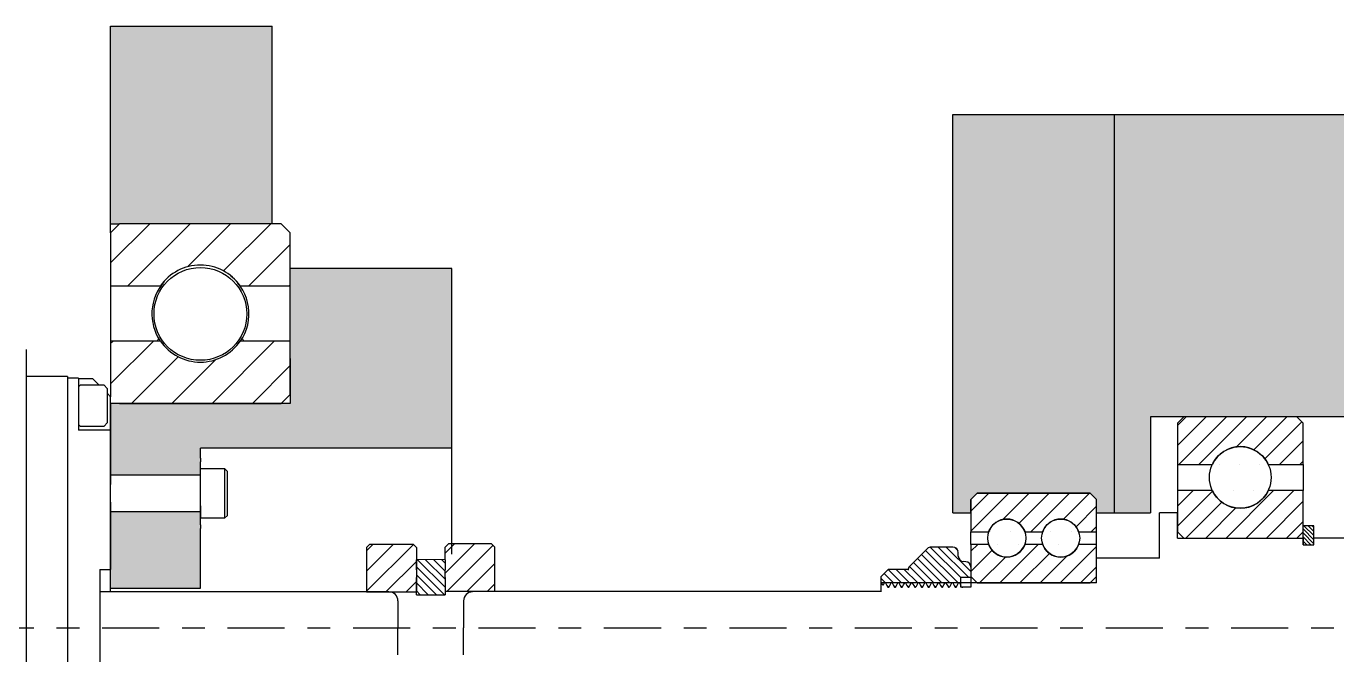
# Model space of a CAD drawing. Header units: inches. Extents: x 1.4 to 18.4, y 5.3 to 36.7.
# Drawn here: x 7.11 to 12.86, y 18.04 to 20.8 of the extents above; entities that cross this region are included whole.
import ezdxf

# ---------------------------------------------------------------- set-up
doc = ezdxf.new("R2010")
doc.units = ezdxf.units.IN
doc.header["$MEASUREMENT"] = 0
doc.linetypes.add('CENTER', pattern=[0.4, 0.25, -0.05, 0.05, -0.05])
pattern_1 = [(45, (0, 12.63208), (-0.0883883, 0.0883883), [])]
pattern_2 = [(45, (-2e-15, -6.19245), (-0.04419417, 0.04419417), [])]

msp = doc.modelspace()

# ---------------------------------------------------------------- hatches: boundary and pattern name
at = {"true_color": 0x2776bb}
h = msp.add_hatch(color=152, dxfattribs=at)
h.dxf.hatch_style = 1
h.paths.add_polyline_path([(8.1918, 20.7997), (7.4831, 20.7997), (7.4831, 19.9331), (7.5221, 19.9331), (8.1918, 19.9335)])
h.paths.add_polyline_path([(8.9792, 19.343), (8.9792, 19.7367), (8.2705, 19.7367), (8.2705, 19.661), (8.2705, 19.343), (8.2705, 19.1855), (8.2705, 19.1461), (7.4831, 19.1461), (7.4831, 18.8308), (7.8768, 18.8308), (7.8768, 18.8862), (7.8768, 18.9063), (7.8768, 18.9493), (8.9792, 18.9493)])
h.paths.add_polyline_path([(7.8768, 18.5556), (7.8768, 18.5971), (7.8768, 18.6139), (7.8768, 18.6725), (7.4831, 18.6725), (7.4831, 18.5556), (7.4831, 18.4178), (7.4831, 18.3357), (7.8768, 18.3357)])
h.paths.add_polyline_path([(7.8768, 17.9881), (7.4831, 17.9881), (7.4831, 17.6513), (7.8768, 17.6513), (7.8768, 17.7066), (7.8768, 17.7099), (7.8768, 17.7267), (7.8768, 17.7682)])
h.paths.add_polyline_path([(11.8847, 17.658), (11.806, 17.658), (11.806, 17.5989), (11.806, 17.5713), (11.2548, 17.5713), (11.2548, 17.658), (11.176, 17.658), (11.176, 15.6619), (11.8847, 15.6619)])
h.paths.add_polyline_path([(13.1564, 17.2367), (12.0422, 17.2367), (12.0422, 17.658), (11.8847, 17.658), (11.8847, 15.9119), (13.1564, 15.9119)])
h.paths.add_polyline_path([(14.0781, 17.8025), (14.0781, 17.935), (13.9994, 17.935), (13.9994, 17.7743), (13.9994, 17.7244), (13.7814, 17.7244), (13.7814, 17.7034), (13.7814, 17.6619), (13.1564, 17.6619), (13.1564, 15.9119), (14.0781, 15.9119)])
h.paths.add_polyline_path([(14.9625, 17.6931), (14.9625, 17.8282), (14.0781, 17.8282), (14.0781, 16.5772), (14.0781, 15.9119), (14.7031, 15.9119), (14.7031, 16.9544), (14.9625, 16.9544)])
h.paths.add_polyline_path([(15.6124, 17.6057), (16.4487, 17.6057), (16.4487, 17.8025), (16.4487, 17.9469), (15.4587, 17.9469), (15.2478, 16.9544), (15.1578, 16.9544), (14.7031, 16.9544), (14.7031, 15.9119), (14.7031, 15.6619), (15.6124, 15.6619)])
h.paths.add_polyline_path([(15.6124, 20.4119), (14.7031, 20.4119), (14.7031, 19.3694), (15.1578, 19.3694), (15.2478, 19.3694), (15.4587, 18.3769), (16.4487, 18.3769), (16.4487, 18.5213), (16.4487, 18.7181), (15.6124, 18.7181)])
h.paths.add_polyline_path([(14.7031, 20.4119), (14.0781, 20.4119), (14.0781, 18.5213), (14.0781, 18.4956), (14.9625, 18.4956), (14.9625, 18.6306), (14.9625, 19.3694), (14.7031, 19.3694)])
h.paths.add_polyline_path([(14.0781, 20.4119), (13.1564, 20.4119), (13.1564, 18.6619), (13.7814, 18.6619), (13.7814, 18.5994), (13.9994, 18.5994), (13.9994, 18.3888), (14.0781, 18.3888)])
h.paths.add_polyline_path([(13.1564, 20.4119), (11.8847, 20.4119), (11.8847, 18.6658), (12.0422, 18.6658), (12.0422, 19.0871), (13.1564, 19.0871)])
h.paths.add_polyline_path([(11.8847, 20.4119), (11.176, 20.4119), (11.176, 18.6658), (11.2548, 18.6658), (11.2548, 18.7249), (11.2823, 18.7524), (11.2823, 18.7524), (11.2823, 18.7524), (11.7784, 18.7524), (11.806, 18.7249), (11.806, 18.6658), (11.8847, 18.6658)])
h.paths.add_polyline_path([(8.9792, 17.3745), (7.8768, 17.3745), (7.8768, 17.4175), (7.8768, 17.4343), (7.8768, 17.4376), (7.8768, 17.4929), (7.4831, 17.4929), (7.4831, 17.1776), (8.2705, 17.1776), (8.2705, 16.9808), (8.2705, 16.9051), (8.2705, 16.5871), (8.9792, 16.5871), (8.9792, 16.9808)])
h.paths.add_polyline_path([(8.1918, 16.3902), (7.5225, 16.3902), (7.4831, 16.3902), (7.4831, 15.6619), (8.1918, 15.6619)])
h.paths.add_polyline_path([(16.1124, 15.6619), (15.6124, 15.6619), (15.6124, 15.6619), (14.7031, 15.6619), (3.1124, 15.6619), (3.1124, 15.4119), (16.1124, 15.4119)])
h.paths.add_polyline_path([(4.5524, 16.0619), (3.8524, 16.0619), (3.8524, 16.8377), (3.8524, 17.239), (3.6024, 17.239), (3.6024, 17.0595), (3.6024, 15.6619), (4.5524, 15.6619)])
h.paths.add_polyline_path([(4.1024, 17.1893), (4.1024, 17.3768), (3.8524, 17.3768), (3.8524, 17.239), (3.8524, 16.8377), (3.8524, 16.7422), (4.1024, 16.7422), (4.1024, 16.9297)])
at = {"true_color": 0xed1f24}
h = msp.add_hatch(color=240, dxfattribs=at)
h.dxf.hatch_style = 1
h.paths.add_polyline_path([(16.4487, 18.5213), (16.4487, 18.7181), (15.6124, 18.7181), (15.6124, 20.4119), (14.0781, 20.4119), (13.1564, 20.4119), (13.1564, 18.6619), (13.7814, 18.6619), (13.7814, 18.5994), (13.9994, 18.5994), (13.9994, 18.5495, 0.414085), (13.9492, 18.5994), (13.9242, 18.5994, -0.999993), (13.8864, 18.5994), (13.856, 18.5994, -0.999993), (13.8182, 18.5994), (13.7814, 18.5994), (13.7814, 18.3719), (13.7814, 18.3494), (13.1564, 18.3494), (13.1564, 18.5162), (12.9595, 18.5162), (12.9595, 18.5556), (12.7587, 18.5556), (12.7587, 18.5261), (12.7115, 18.5261), (12.7115, 18.5556), (12.1603, 18.5556), (12.1603, 18.6658), (12.0815, 18.6658), (12.0815, 18.467), (11.806, 18.467), (11.806, 18.4621), (11.806, 18.3587), (11.2548, 18.3587), (11.2548, 18.3396), (11.2105, 18.3396), (11.2105, 18.3485), (11.2077, 18.3534), (11.2046, 18.3587), (11.2009, 18.3587), (11.196, 18.3503), (11.1929, 18.3449), (11.1898, 18.3396), (11.1861, 18.3396), (11.1812, 18.348), (11.1781, 18.3534), (11.175, 18.3587), (11.1713, 18.3587), (11.1665, 18.3503), (11.1634, 18.3449), (11.1603, 18.3396), (11.1566, 18.3396), (11.1517, 18.348), (11.1455, 18.3587), (11.1418, 18.3587), (11.1369, 18.3503), (11.1338, 18.3449), (11.1307, 18.3396), (11.1271, 18.3396), (11.1222, 18.348), (11.1191, 18.3534), (11.116, 18.3587), (11.1123, 18.3587), (11.1074, 18.3503), (11.1043, 18.3449), (11.1012, 18.3396), (11.0975, 18.3396), (11.0926, 18.348), (11.0896, 18.3534), (11.0865, 18.3587), (11.0828, 18.3587), (11.0779, 18.3503), (11.0748, 18.3449), (11.0717, 18.3396), (11.068, 18.3396), (11.0631, 18.348), (11.0569, 18.3587), (11.0532, 18.3587), (11.0484, 18.3503), (11.0453, 18.3449), (11.0422, 18.3396), (11.0385, 18.3396), (11.0336, 18.348), (11.0305, 18.3534), (11.0274, 18.3587), (11.0237, 18.3587), (11.0188, 18.3503), (11.0157, 18.3449), (11.0126, 18.3396), (11.0089, 18.3396), (11.0041, 18.348), (11.001, 18.3534), (10.9979, 18.3587), (10.9942, 18.3587), (10.9893, 18.3503), (10.9862, 18.3449), (10.9831, 18.3396), (10.9794, 18.3396), (10.9745, 18.348), (10.9683, 18.3587), (10.9647, 18.3587), (10.9598, 18.3503), (10.9567, 18.3449), (10.9536, 18.3396), (10.9499, 18.3396), (10.945, 18.348), (10.9419, 18.3534), (10.9388, 18.3587), (10.9351, 18.3587), (10.9302, 18.3503), (10.9272, 18.3449), (10.9241, 18.3396), (10.9204, 18.3396), (10.9155, 18.348), (10.9124, 18.3534), (10.9093, 18.3587), (10.9056, 18.3587), (10.9007, 18.3503), (10.8976, 18.3449), (10.8945, 18.3396), (10.8908, 18.3396), (10.886, 18.348), (10.8798, 18.3587), (10.8761, 18.3587), (10.8706, 18.3492), (10.8611, 18.3587), (10.8611, 18.3209), (9.0697, 18.3194, 0.414214), (9.0304, 18.28), (9.0304, 18.1619), (9.0304, 18.0438, 0.414214), (9.0697, 18.0044), (9.1682, 18.0029), (10.8611, 18.0044), (10.8611, 17.965), (10.8706, 17.9746), (10.8761, 17.965), (10.8798, 17.965), (10.8829, 17.9704), (10.886, 17.9758), (10.8908, 17.9842), (10.8945, 17.9842), (10.8976, 17.9789), (10.9007, 17.9735), (10.9056, 17.965), (10.9093, 17.965), (10.9124, 17.9704), (10.9155, 17.9758), (10.9204, 17.9842), (10.9241, 17.9842), (10.9272, 17.9789), (10.9302, 17.9735), (10.9351, 17.965), (10.9388, 17.965), (10.9419, 17.9704), (10.945, 17.9758), (10.9499, 17.9842), (10.9536, 17.9842), (10.9567, 17.9789), (10.9598, 17.9735), (10.9647, 17.965), (10.9683, 17.965), (10.9714, 17.9704), (10.9745, 17.9758), (10.9794, 17.9842), (10.9831, 17.9842), (10.9862, 17.9789), (10.9893, 17.9735), (10.9942, 17.965), (10.9979, 17.965), (11.001, 17.9704), (11.0041, 17.9758), (11.0089, 17.9842), (11.0126, 17.9842), (11.0157, 17.9789), (11.0188, 17.9735), (11.0237, 17.965), (11.0274, 17.965), (11.0305, 17.9704), (11.0336, 17.9758), (11.0385, 17.9842), (11.0422, 17.9842), (11.0453, 17.9789), (11.0484, 17.9735), (11.0532, 17.965), (11.0569, 17.965), (11.06, 17.9704), (11.0631, 17.9758), (11.068, 17.9842), (11.0717, 17.9842), (11.0748, 17.9789), (11.0779, 17.9735), (11.0828, 17.965), (11.0865, 17.965), (11.0896, 17.9704), (11.0926, 17.9758), (11.0975, 17.9842), (11.1012, 17.9842), (11.1043, 17.9789), (11.1074, 17.9735), (11.1123, 17.965), (11.116, 17.965), (11.1191, 17.9704), (11.1222, 17.9758), (11.1271, 17.9842), (11.1307, 17.9842), (11.1338, 17.9789), (11.1369, 17.9735), (11.1418, 17.965), (11.1455, 17.965), (11.1486, 17.9704), (11.1517, 17.9758), (11.1566, 17.9842), (11.1603, 17.9842), (11.1634, 17.9789), (11.1665, 17.9735), (11.1713, 17.965), (11.175, 17.965), (11.1781, 17.9704), (11.1812, 17.9758), (11.1861, 17.9842), (11.1898, 17.9842), (11.1929, 17.9789), (11.196, 17.9735), (11.2009, 17.965), (11.2046, 17.965), (11.2077, 17.9704), (11.2105, 17.9753), (11.2105, 17.9842), (11.2548, 17.9842), (11.2548, 17.965), (11.806, 17.965), (11.806, 17.8568), (12.0815, 17.8568), (12.0815, 17.658), (12.1603, 17.658), (12.1603, 17.7406), (12.1603, 17.7682), (12.7115, 17.7682), (12.7115, 17.7977), (12.7587, 17.7977), (12.7587, 17.7682), (12.9595, 17.7682), (12.9595, 17.8076), (13.1564, 17.8076), (13.1564, 17.9744), (13.7814, 17.9744), (13.9994, 17.9744), (13.9994, 17.9519), (13.9994, 17.935), (14.0781, 17.935), (14.0781, 17.8282), (14.9625, 17.8282), (14.9625, 17.6931), (14.9625, 16.9544), (15.1578, 16.9544), (15.2478, 16.9544), (15.4587, 17.9469), (16.4487, 17.9469), (16.4487, 18.1619)], flags=17)
h.paths.add_polyline_path([(14.9822, 18.4744), (14.9822, 18.5044), (14.9822, 19.2119), (15.261, 19.2119), (15.4385, 18.3769), (15.4385, 18.1619), (15.4385, 17.9469), (15.261, 17.1119), (14.9822, 17.1119), (14.9822, 17.8194), (14.9822, 17.8494), (14.3129, 17.8494), (14.3129, 18.0044), (14.3129, 18.1619), (14.3129, 18.3194), (14.3129, 18.4744)], flags=0)
h.paths.add_polyline_path([(16.4487, 18.5213), (16.4487, 18.7181), (15.6124, 18.7181), (15.6124, 20.4119), (14.0781, 20.4119), (13.1564, 20.4119), (13.1564, 18.6619), (13.7814, 18.6619), (13.7814, 18.5994), (13.9994, 18.5994), (13.9994, 18.5495, 0.414085), (13.9492, 18.5994), (13.9242, 18.5994, -0.999993), (13.8864, 18.5994), (13.856, 18.5994, -0.999993), (13.8182, 18.5994), (13.7814, 18.5994), (13.7814, 18.3494), (13.1564, 18.3494), (13.1564, 18.5162), (12.9595, 18.5162), (12.9595, 18.5556), (12.7587, 18.5556), (12.7587, 18.5261), (12.7115, 18.5261), (12.7115, 18.5556), (12.1603, 18.5556), (12.1603, 18.6658), (12.0815, 18.6658), (12.0815, 18.467), (11.806, 18.467), (11.806, 18.3587), (11.2548, 18.3587), (11.2548, 18.3396), (11.2105, 18.3396), (11.2105, 18.3485), (11.2077, 18.3534), (11.2046, 18.3587), (11.2009, 18.3587), (11.196, 18.3503), (11.1929, 18.3449), (11.1898, 18.3396), (11.1861, 18.3396), (11.1812, 18.348), (11.1781, 18.3534), (11.175, 18.3587), (11.1713, 18.3587), (11.1665, 18.3503), (11.1634, 18.3449), (11.1603, 18.3396), (11.1566, 18.3396), (11.1517, 18.348), (11.1486, 18.3534), (11.1455, 18.3587), (11.1418, 18.3587), (11.1369, 18.3503), (11.1338, 18.3449), (11.1307, 18.3396), (11.1271, 18.3396), (11.1222, 18.348), (11.1191, 18.3534), (11.116, 18.3587), (11.1123, 18.3587), (11.1074, 18.3503), (11.1043, 18.3449), (11.1012, 18.3396), (11.0975, 18.3396), (11.0926, 18.348), (11.0896, 18.3534), (11.0865, 18.3587), (11.0828, 18.3587), (11.0779, 18.3503), (11.0748, 18.3449), (11.0717, 18.3396), (11.068, 18.3396), (11.0631, 18.348), (11.06, 18.3534), (11.0569, 18.3587), (11.0532, 18.3587), (11.0484, 18.3503), (11.0453, 18.3449), (11.0422, 18.3396), (11.0385, 18.3396), (11.0336, 18.348), (11.0305, 18.3534), (11.0274, 18.3587), (11.0237, 18.3587), (11.0188, 18.3503), (11.0157, 18.3449), (11.0126, 18.3396), (11.0089, 18.3396), (11.0041, 18.348), (11.001, 18.3534), (10.9979, 18.3587), (10.9942, 18.3587), (10.9893, 18.3503), (10.9862, 18.3449), (10.9831, 18.3396), (10.9794, 18.3396), (10.9745, 18.348), (10.9714, 18.3534), (10.9683, 18.3587), (10.9647, 18.3587), (10.9598, 18.3503), (10.9567, 18.3449), (10.9536, 18.3396), (10.9499, 18.3396), (10.945, 18.348), (10.9419, 18.3534), (10.9388, 18.3587), (10.9351, 18.3587), (10.9302, 18.3503), (10.9272, 18.3449), (10.9241, 18.3396), (10.9204, 18.3396), (10.9155, 18.348), (10.9124, 18.3534), (10.9093, 18.3587), (10.9056, 18.3587), (10.9007, 18.3503), (10.8976, 18.3449), (10.8945, 18.3396), (10.8908, 18.3396), (10.886, 18.348), (10.8798, 18.3587), (10.8761, 18.3587), (10.8706, 18.3492), (10.8611, 18.3587), (10.8611, 18.3209), (9.0697, 18.3194, 0.414214), (9.0304, 18.28), (9.0304, 18.1619), (9.0304, 18.0438, 0.414214), (9.0697, 18.0044), (9.1682, 18.0029), (10.8611, 18.0044), (10.8611, 17.965), (10.8706, 17.9746), (10.8761, 17.965), (10.8798, 17.965), (10.8829, 17.9704), (10.886, 17.9758), (10.8908, 17.9842), (10.8945, 17.9842), (10.8976, 17.9789), (10.9007, 17.9735), (10.9056, 17.965), (10.9093, 17.965), (10.9124, 17.9704), (10.9155, 17.9758), (10.9204, 17.9842), (10.9241, 17.9842), (10.9272, 17.9789), (10.9302, 17.9735), (10.9351, 17.965), (10.9388, 17.965), (10.9419, 17.9704), (10.945, 17.9758), (10.9499, 17.9842), (10.9536, 17.9842), (10.9567, 17.9789), (10.9598, 17.9735), (10.9647, 17.965), (10.9683, 17.965), (10.9714, 17.9704), (10.9745, 17.9758), (10.9794, 17.9842), (10.9831, 17.9842), (10.9862, 17.9789), (10.9893, 17.9735), (10.9942, 17.965), (10.9979, 17.965), (11.001, 17.9704), (11.0041, 17.9758), (11.0089, 17.9842), (11.0126, 17.9842), (11.0157, 17.9789), (11.0188, 17.9735), (11.0237, 17.965), (11.0274, 17.965), (11.0305, 17.9704), (11.0336, 17.9758), (11.0385, 17.9842), (11.0422, 17.9842), (11.0453, 17.9789), (11.0484, 17.9735), (11.0532, 17.965), (11.0569, 17.965), (11.06, 17.9704), (11.0631, 17.9758), (11.068, 17.9842), (11.0717, 17.9842), (11.0748, 17.9789), (11.0779, 17.9735), (11.0828, 17.965), (11.0865, 17.965), (11.0896, 17.9704), (11.0926, 17.9758), (11.0975, 17.9842), (11.1012, 17.9842), (11.1043, 17.9789), (11.1074, 17.9735), (11.1123, 17.965), (11.116, 17.965), (11.1191, 17.9704), (11.1222, 17.9758), (11.1271, 17.9842), (11.1307, 17.9842), (11.1338, 17.9789), (11.1369, 17.9735), (11.1418, 17.965), (11.1455, 17.965), (11.1486, 17.9704), (11.1517, 17.9758), (11.1566, 17.9842), (11.1603, 17.9842), (11.1634, 17.9789), (11.1665, 17.9735), (11.1713, 17.965), (11.175, 17.965), (11.1781, 17.9704), (11.1812, 17.9758), (11.1861, 17.9842), (11.1898, 17.9842), (11.1929, 17.9789), (11.196, 17.9735), (11.2009, 17.965), (11.2046, 17.965), (11.2077, 17.9704), (11.2105, 17.9753), (11.2105, 17.9842), (11.2548, 17.9842), (11.2548, 17.965), (11.806, 17.965), (11.806, 17.8568), (12.0815, 17.8568), (12.0815, 17.658), (12.1603, 17.658), (12.1603, 17.7682), (12.7115, 17.7682), (12.7115, 17.7977), (12.7587, 17.7977), (12.7587, 17.7682), (12.9595, 17.7682), (12.9595, 17.8076), (13.1564, 17.8076), (13.1564, 17.9744), (13.9994, 17.9744), (13.9994, 17.9519), (13.9994, 17.935), (14.0781, 17.935), (14.0781, 17.8282), (14.9625, 17.8282), (14.9625, 17.6931), (14.9625, 16.9544), (15.1578, 16.9544), (15.2478, 16.9544), (15.4587, 17.9469), (16.4487, 17.9469), (16.4487, 18.1619)], flags=17)
h.paths.add_polyline_path([(14.9822, 18.4744), (14.9822, 18.1619), (14.9822, 17.8194), (14.9822, 17.1119), (15.261, 17.1119), (15.4385, 17.9469), (15.4385, 18.1619), (15.4385, 18.3769), (15.261, 19.2119), (14.9822, 19.2119), (14.9822, 18.5044)], flags=0)
h.paths.add_polyline_path([(14.9822, 18.4744), (14.3129, 18.4744), (14.3129, 18.3194), (14.3129, 18.1619), (14.9822, 18.1619)], flags=0)
h.paths.add_polyline_path([(14.9822, 18.1619), (14.3129, 18.1619), (14.3129, 18.0044), (14.3129, 17.8494), (14.9822, 17.8494)], flags=0)
at = {"linetype": 'Continuous', "lineweight": 18}
h = msp.add_hatch(dxfattribs=at)
h.set_pattern_fill('ANSI31', style=0)
h.set_pattern_definition(pattern_1)
edge = h.paths.add_edge_path(flags=0)
edge.add_line((8.2312, 19.9335), (7.5225, 19.9335))
edge.add_spline(control_points=[(7.5225, 19.9335), (7.5094, 19.9204), (7.4962, 19.9073), (7.4831, 19.8942)], knot_values=[0.108004, 0.108004, 0.108004, 0.108004, 0.109418, 0.109418, 0.109418, 0.109418], weights=[1, 1, 1, 1], degree=3, periodic=0)
edge.add_line((7.4831, 19.8942), (7.4831, 19.661))
edge.add_line((7.4831, 19.661), (7.7018, 19.661))
edge.add_spline(control_points=[(7.7018, 19.661), (7.7154, 19.6806), (7.7325, 19.6981), (7.7518, 19.7121), (7.7711, 19.7261), (7.793, 19.7369), (7.8159, 19.7437), (7.8387, 19.7506), (7.863, 19.7535), (7.8868, 19.7524), (7.9106, 19.7513), (7.9345, 19.7461), (7.9566, 19.7372), (7.9787, 19.7282), (7.9995, 19.7154), (8.0174, 19.6996), (8.0303, 19.6882), (8.042, 19.6752), (8.0518, 19.661)], knot_values=[0, 0, 0, 0, 0.001815, 0.001815, 0.001815, 0.00363, 0.00363, 0.00363, 0.005445, 0.005445, 0.005445, 0.00726, 0.00726, 0.00726, 0.009075, 0.009075, 0.009075, 0.01038, 0.01038, 0.01038, 0.01038], weights=[1, 1, 1, 1, 1, 1, 1, 1, 1, 1, 1, 1, 1, 1, 1, 1, 1, 1, 1], degree=3, periodic=0)
edge.add_line((8.0518, 19.661), (8.2705, 19.661))
edge.add_line((8.2705, 19.661), (8.2705, 19.8942))
edge.add_spline(control_points=[(8.2705, 19.8942), (8.2574, 19.9073), (8.2443, 19.9204), (8.2312, 19.9335)], knot_values=[0.234431, 0.234431, 0.234431, 0.234431, 0.235858, 0.235858, 0.235858, 0.235858], weights=[1, 1, 1, 1], degree=3, periodic=0)
h = msp.add_hatch(dxfattribs=at)
h.set_pattern_fill('ANSI31', style=0)
h.set_pattern_definition(pattern_1)
edge = h.paths.add_edge_path(flags=0)
edge.add_line((7.7018, 19.4187), (7.4831, 19.4187))
edge.add_line((7.4831, 19.4187), (7.4831, 19.1855))
edge.add_spline(control_points=[(7.4831, 19.1855), (7.4962, 19.1724), (7.5094, 19.1593), (7.5225, 19.1461)], knot_values=[0.062406, 0.062406, 0.062406, 0.062406, 0.06382, 0.06382, 0.06382, 0.06382], weights=[1, 1, 1, 1], degree=3, periodic=0)
edge.add_line((7.5225, 19.1461), (8.2312, 19.1461))
edge.add_spline(control_points=[(8.2312, 19.1461), (8.2443, 19.1593), (8.2574, 19.1724), (8.2705, 19.1855)], knot_values=[0.134682, 0.134682, 0.134682, 0.134682, 0.136103, 0.136103, 0.136103, 0.136103], weights=[1, 1, 1, 1], degree=3, periodic=0)
edge.add_line((8.2705, 19.1855), (8.2705, 19.4187))
edge.add_line((8.2705, 19.4187), (8.0518, 19.4187))
edge.add_spline(control_points=[(8.0518, 19.4187), (8.0382, 19.3991), (8.0211, 19.3816), (8.0019, 19.3676), (7.9826, 19.3536), (7.9606, 19.3428), (7.9378, 19.336), (7.915, 19.3291), (7.8907, 19.3261), (7.8669, 19.3273), (7.8431, 19.3284), (7.8191, 19.3336), (7.7971, 19.3425), (7.775, 19.3515), (7.7541, 19.3643), (7.7363, 19.3801), (7.7233, 19.3915), (7.7117, 19.4045), (7.7018, 19.4187)], knot_values=[0, 0, 0, 0, 0.001815, 0.001815, 0.001815, 0.00363, 0.00363, 0.00363, 0.005445, 0.005445, 0.005445, 0.00726, 0.00726, 0.00726, 0.009075, 0.009075, 0.009075, 0.01038, 0.01038, 0.01038, 0.01038], weights=[1, 1, 1, 1, 1, 1, 1, 1, 1, 1, 1, 1, 1, 1, 1, 1, 1, 1, 1], degree=3, periodic=0)
h = msp.add_hatch(dxfattribs=at)
h.set_pattern_fill('ANSI31', scale=0.5, style=0)
h.set_pattern_definition(pattern_2)
edge = h.paths.add_edge_path(flags=0)
edge.add_line((12.6839, 19.0871), (12.1878, 19.0871))
edge.add_line((12.1878, 19.0871), (12.1603, 19.0595))
edge.add_line((12.1603, 19.0595), (12.1603, 18.8785))
edge.add_line((12.1603, 18.8785), (12.3134, 18.8785))
edge.add_arc((12.4359, 18.8213), 0.1351, 24.99719, 155.00281, ccw=False)
edge.add_line((12.5584, 18.8785), (12.7115, 18.8785))
edge.add_line((12.7115, 18.8785), (12.7115, 19.0595))
edge.add_line((12.7115, 19.0595), (12.6839, 19.0871))
h = msp.add_hatch(dxfattribs=at)
h.set_pattern_fill('ANSI31', scale=0.5, style=0)
h.set_pattern_definition(pattern_2)
edge = h.paths.add_edge_path(flags=0)
edge.add_line((11.806, 18.5833), (11.806, 18.7249))
edge.add_line((11.806, 18.7249), (11.7784, 18.7524))
edge.add_line((11.7784, 18.7524), (11.2823, 18.7524))
edge.add_line((11.2823, 18.7524), (11.2548, 18.7249))
edge.add_line((11.2548, 18.7249), (11.2548, 18.5833))
edge.add_line((11.2548, 18.5833), (11.3335, 18.5833))
edge.add_arc((11.4123, 18.5556), 0.0835, 19.37414, 160.62586, ccw=False)
edge.add_line((11.491, 18.5833), (11.5697, 18.5833))
edge.add_arc((11.6485, 18.5556), 0.0835, 19.37414, 160.62586, ccw=False)
edge.add_line((11.7272, 18.5833), (11.806, 18.5833))
h = msp.add_hatch(dxfattribs=at)
h.set_pattern_fill('ANSI31', scale=0.5, style=0)
h.set_pattern_definition(pattern_2)
edge = h.paths.add_edge_path(flags=0)
edge.add_line((12.3134, 18.7642), (12.1603, 18.7642))
edge.add_line((12.1603, 18.7642), (12.1603, 18.5832))
edge.add_line((12.1603, 18.5832), (12.1878, 18.5556))
edge.add_line((12.1878, 18.5556), (12.6839, 18.5556))
edge.add_line((12.6839, 18.5556), (12.7115, 18.5832))
edge.add_line((12.7115, 18.5832), (12.7115, 18.7642))
edge.add_line((12.7115, 18.7642), (12.5584, 18.7642))
edge.add_arc((12.4359, 18.8213), 0.1351, 204.99719, 335.00281, ccw=False)
h = msp.add_hatch()
h.set_pattern_fill('ANSI31', color=256, scale=0.1, angle=90)
h.paths.add_polyline_path([(12.7587, 18.6096), (12.7115, 18.6096), (12.7115, 18.5832), (12.7115, 18.5261), (12.7587, 18.5261)])
h.paths.add_polyline_path([(12.7587, 17.7977), (12.7115, 17.7977), (12.7115, 17.7142), (12.7587, 17.7142)])
h = msp.add_hatch()
h.set_pattern_fill('ANSI31', color=256, scale=0.5)
h.set_pattern_definition([(45, (0, -6.19245), (-0.04419417, 0.04419417), [])])
h.paths.add_polyline_path([(8.8242, 18.5144), (8.8095, 18.5291), (8.6199, 18.5291), (8.6052, 18.5144), (8.6052, 18.3194), (8.7036, 18.3194), (8.8242, 18.3194), (8.8242, 18.3823)])
h.paths.add_polyline_path([(9.1682, 18.5162), (9.1535, 18.5309), (8.9639, 18.5309), (8.9492, 18.5162), (8.9492, 18.4611), (8.9492, 18.4606), (8.9492, 18.4166), (8.9492, 18.3823), (8.9492, 18.3209), (9.1682, 18.3209)])
h = msp.add_hatch()
h.set_pattern_fill('ANSI31', color=256, scale=0.2, angle=90)
h.paths.add_polyline_path([(11.2548, 18.4282, 0.393907), (11.2326, 18.4519), (11.2219, 18.4527, -0.394054), (11.1997, 18.4764), (11.1997, 18.4924, 0.415221), (11.1758, 18.5162), (11.0808, 18.5162, 0.19867), (11.064, 18.5092), (10.9862, 18.4313, 0.163004), (10.9794, 18.4178), (10.8926, 18.4178), (10.8611, 18.3863), (10.8611, 18.3587), (11.2105, 18.3587), (11.2105, 18.3839), (11.2548, 18.3839)])
h = msp.add_hatch(dxfattribs=at)
h.set_pattern_fill('ANSI31', scale=0.5, style=0)
h.set_pattern_definition(pattern_2)
edge = h.paths.add_edge_path(flags=0)
edge.add_line((11.796, 18.4521), (11.806, 18.4621))
edge.add_line((11.806, 18.4621), (11.806, 18.5279))
edge.add_line((11.806, 18.5279), (11.7272, 18.5279))
edge.add_arc((11.6485, 18.5556), 0.0835, 199.37414, 340.62586, ccw=False)
edge.add_line((11.5697, 18.5279), (11.491, 18.5279))
edge.add_arc((11.4123, 18.5556), 0.0835, 199.37414, 340.62586, ccw=False)
edge.add_line((11.3335, 18.5279), (11.2548, 18.5279))
edge.add_line((11.2548, 18.5279), (11.2548, 18.3863))
edge.add_line((11.2548, 18.3863), (11.2823, 18.3587))
edge.add_line((11.2823, 18.3587), (11.7784, 18.3587))
edge.add_line((11.7784, 18.3587), (11.806, 18.3863))
edge.add_line((11.806, 18.3863), (11.806, 18.4521))
edge.add_line((11.806, 18.4521), (11.796, 18.4421))
edge.add_line((11.796, 18.4421), (11.796, 18.4521))
h = msp.add_hatch()
h.set_pattern_fill('ANSI31', color=256, scale=0.2, angle=90)
h.set_pattern_definition([(135, (0, -6.192452), (-0.01767767, -0.01767767), [])])
h.paths.add_polyline_path([(8.9492, 18.4166), (8.9492, 18.4611), (8.8242, 18.4606), (8.8242, 18.4166), (8.8242, 18.3194), (8.8242, 18.3072), (8.9492, 18.3072), (8.9492, 18.3823)])

# ---------------------------------------------------------------- linework, layer by layer
at = {"color": 7, "linetype": 'Continuous', "lineweight": 25}
for p, q in [((7.4831, 20.7997), (8.1918, 20.7997)), ((7.4831, 19.9331), (7.4831, 20.7997)), ((8.1918, 19.9335), (8.1918, 20.7997)), ((11.176, 20.4119), (14.7031, 20.4119)), ((11.176, 18.6658), (11.176, 20.4119)), ((11.8847, 18.6658), (11.8847, 20.4119)), ((7.5225, 19.9335), (7.4831, 19.8942)), ((7.4831, 19.9331), (7.5221, 19.9331)), ((7.4831, 19.8942), (7.4831, 19.9331)), ((7.4831, 19.8942), (7.4831, 19.661)), ((8.2312, 19.9335), (7.5225, 19.9335)), ((8.2705, 19.8942), (8.2312, 19.9335)), ((8.2705, 19.661), (8.2705, 19.8942)), ((8.9792, 19.7367), (8.2705, 19.7367)), ((8.2705, 19.343), (8.2705, 19.7367)), ((8.9792, 19.343), (8.9792, 19.7367)), ((7.4831, 19.661), (7.7018, 19.661)), ((7.4831, 19.661), (7.4831, 19.1754)), ((7.7018, 19.661), (7.7018, 19.6596)), ((8.0518, 19.661), (8.0518, 19.6596)), ((8.0518, 19.661), (8.2705, 19.661)), ((7.6934, 19.4306), (7.6869, 19.4187)), ((8.0668, 19.4187), (8.0623, 19.427)), ((7.113, 19.3824), (7.113, 19.2643)), ((7.7018, 19.4187), (7.4831, 19.4187)), ((8.2705, 19.4187), (8.0518, 19.4187)), ((8.2705, 19.1855), (8.2705, 19.4187)), ((8.2705, 19.343), (8.2705, 19.1461)), ((8.9792, 18.9493), (8.9792, 19.343)), ((7.2941, 19.2643), (7.113, 19.2643)), ((7.2941, 19.2643), (7.2941, 18.0044)), ((7.343, 19.2564), (7.2941, 19.2564)), ((7.2941, 19.2564), (7.2941, 18.7908)), ((7.343, 19.2564), (7.343, 19.0281)), ((7.343, 19.2545), (7.4044, 19.2545)), ((7.4327, 19.226), (7.4044, 19.2545)), ((7.343, 19.2188), (7.3492, 19.226)), ((7.343, 19.2188), (7.343, 19.174)), ((7.4555, 19.226), (7.3492, 19.226)), ((7.4555, 19.226), (7.468, 19.2115)), ((7.468, 19.2115), (7.468, 19.061)), ((7.4831, 19.1461), (7.4831, 19.1754)), ((8.2705, 19.1461), (7.4831, 19.1461)), ((7.4831, 19.1461), (7.4831, 18.8309)), ((7.5225, 19.1461), (8.2312, 19.1461)), ((8.2312, 19.1461), (8.2705, 19.1855)), ((7.343, 19.103), (7.343, 19.0536)), ((12.0422, 19.0871), (12.0422, 18.6658)), ((13.1564, 19.0871), (12.0422, 19.0871)), ((12.1878, 19.0871), (12.1603, 19.0595)), ((12.6839, 19.0871), (12.1878, 19.0871)), ((12.7115, 19.0595), (12.6839, 19.0871)), ((7.3492, 19.0464), (7.343, 19.0536)), ((7.4831, 19.0281), (7.343, 19.0281)), ((7.3492, 19.0464), (7.4555, 19.0464)), ((7.468, 19.061), (7.4555, 19.0464)), ((7.4831, 19.0281), (7.4831, 18.7908)), ((12.1603, 19.0595), (12.1603, 18.8785)), ((12.7115, 18.8785), (12.7115, 19.0595)), ((8.9792, 18.9493), (7.8768, 18.9493)), ((7.8768, 18.9063), (7.8768, 18.9493)), ((7.8768, 18.9063), (7.8768, 18.8895)), ((8.9792, 18.485), (8.9792, 18.9493)), ((7.8768, 18.8862), (7.8768, 18.8895)), ((7.8768, 18.6172), (7.8768, 18.8862)), ((7.8768, 18.86), (7.9831, 18.86)), ((7.9831, 18.86), (7.9949, 18.8481)), ((7.9949, 18.66), (7.9949, 18.8481)), ((12.1603, 18.8785), (12.3134, 18.8785)), ((12.1603, 18.8785), (12.1603, 18.7642)), ((12.5584, 18.8785), (12.7115, 18.8785)), ((12.7115, 18.8785), (12.7115, 18.7642)), ((7.8768, 18.8308), (7.4831, 18.8308)), ((7.4831, 18.7126), (7.4831, 18.7908)), ((11.2823, 18.7524), (11.2548, 18.7249)), ((11.2823, 18.7524), (11.7784, 18.7524)), ((11.7784, 18.7524), (11.2823, 18.7524)), ((11.2823, 18.7524), (11.7784, 18.7524)), ((11.806, 18.7249), (11.7784, 18.7524)), ((12.3134, 18.7642), (12.1603, 18.7642)), ((12.1603, 18.7642), (12.1603, 18.5832)), ((12.7115, 18.7642), (12.5584, 18.7642)), ((12.7115, 18.5832), (12.7115, 18.7642)), ((7.2941, 18.7126), (7.2941, 18.3194)), ((7.4831, 18.7126), (7.4831, 18.4178)), ((7.8768, 18.6963), (7.8768, 18.6477)), ((11.2548, 18.7249), (11.2548, 18.5833)), ((11.2548, 18.6658), (11.2548, 18.7249)), ((11.806, 18.5833), (11.806, 18.7249)), ((11.806, 18.6658), (11.806, 18.7249)), ((7.4831, 18.6725), (7.4831, 18.5556)), ((7.4831, 18.6725), (7.8768, 18.6725)), ((7.9831, 18.6434), (7.8768, 18.6434)), ((7.9949, 18.6552), (7.9831, 18.6434)), ((7.9949, 18.6552), (7.9949, 18.66)), ((11.176, 18.6658), (11.2548, 18.6658)), ((11.806, 18.6658), (12.0422, 18.6658)), ((12.0815, 18.467), (12.0815, 18.6658)), ((12.1603, 18.6658), (12.0815, 18.6658)), ((12.1603, 18.5556), (12.1603, 18.6658)), ((7.8768, 18.6139), (7.8768, 18.6172)), ((7.8768, 18.6139), (7.8768, 18.5971)), ((7.8768, 18.5556), (7.8768, 18.5971)), ((11.2548, 18.5833), (11.3335, 18.5833)), ((11.2548, 18.5279), (11.2548, 18.5833)), ((11.2548, 18.5279), (11.2548, 18.5833)), ((11.491, 18.5833), (11.5697, 18.5833)), ((11.7272, 18.5833), (11.806, 18.5833)), ((11.806, 18.5279), (11.806, 18.5833)), ((12.1603, 18.5832), (12.1878, 18.5556)), ((12.6839, 18.5556), (12.7115, 18.5832)), ((12.7587, 18.6096), (12.7115, 18.6096)), ((12.7115, 18.5261), (12.7115, 18.6096)), ((12.7587, 18.5261), (12.7587, 18.6096)), ((7.8768, 18.3357), (7.8768, 18.5556)), ((8.6052, 18.5144), (8.6199, 18.5291)), ((8.6052, 18.5144), (8.6052, 18.3194)), ((8.6199, 18.5291), (8.8095, 18.5291)), ((8.8095, 18.5291), (8.8242, 18.5144)), ((8.8242, 18.5144), (8.8242, 18.3194)), ((8.9639, 18.5309), (8.9492, 18.5162)), ((8.9492, 18.4611), (8.9492, 18.5162)), ((9.1535, 18.5309), (8.9639, 18.5309)), ((9.1682, 18.5162), (9.1535, 18.5309)), ((9.1682, 18.3209), (9.1682, 18.5162)), ((11.0641, 18.5093), (10.9862, 18.4313)), ((11.1758, 18.5162), (11.0809, 18.5162)), ((11.3335, 18.5279), (11.2548, 18.5279)), ((11.2548, 18.5279), (11.2548, 18.3863)), ((11.2548, 18.5279), (11.2548, 18.3863)), ((11.5697, 18.5279), (11.491, 18.5279)), ((11.806, 18.5279), (11.7272, 18.5279)), ((11.806, 18.4621), (11.806, 18.5279)), ((12.1603, 18.5556), (12.7115, 18.5556)), ((12.1878, 18.5556), (12.6839, 18.5556)), ((12.7115, 18.5556), (12.7115, 18.5261)), ((12.7115, 18.5261), (12.7587, 18.5261)), ((12.9595, 18.5556), (12.7587, 18.5556)), ((8.8242, 18.4166), (8.8242, 18.4606)), ((8.9492, 18.4606), (8.9492, 18.4611)), ((8.9492, 18.4606), (8.9492, 18.4166)), ((11.1997, 18.4764), (11.1997, 18.4924)), ((11.2326, 18.4519), (11.2218, 18.4527)), ((12.0815, 18.467), (11.806, 18.467)), ((11.806, 18.3587), (11.806, 18.467)), ((7.4359, 18.4178), (7.4831, 18.4178)), ((7.4359, 18.4178), (7.4359, 18.0044)), ((7.4831, 18.3194), (7.4831, 18.4178)), ((8.9492, 18.3823), (8.9492, 18.4166)), ((10.8926, 18.4178), (10.8611, 18.3863)), ((10.9794, 18.4178), (10.8926, 18.4178)), ((11.2548, 18.4282), (11.2548, 18.3839)), ((11.2548, 18.4282), (11.2548, 18.3839)), ((7.4831, 18.3357), (7.8768, 18.3357)), ((8.8242, 18.3072), (8.8242, 18.3823)), ((8.9492, 18.3823), (8.9492, 18.3072)), ((10.8611, 18.3587), (10.8611, 18.3863)), ((10.8611, 18.3194), (10.8611, 18.3587)), ((11.806, 18.3587), (10.8611, 18.3587)), ((10.8611, 18.3194), (10.8611, 18.3587)), ((10.8706, 18.3492), (10.8611, 18.3587)), ((10.8908, 18.3396), (10.8945, 18.3396)), ((10.9204, 18.3396), (10.9241, 18.3396)), ((10.9499, 18.3396), (10.9536, 18.3396)), ((10.9794, 18.3396), (10.9831, 18.3396)), ((11.0089, 18.3396), (11.0126, 18.3396)), ((11.0385, 18.3396), (11.0422, 18.3396)), ((11.068, 18.3396), (11.0717, 18.3396)), ((11.0975, 18.3396), (11.1012, 18.3396)), ((11.1271, 18.3396), (11.1307, 18.3396)), ((11.1566, 18.3396), (11.1603, 18.3396)), ((11.1861, 18.3396), (11.1898, 18.3396)), ((11.2083, 18.3587), (11.2105, 18.3587)), ((11.2083, 18.3587), (11.2105, 18.3587)), ((11.2105, 18.3839), (11.2548, 18.3839)), ((11.2105, 18.3587), (11.2105, 18.3839)), ((11.2105, 18.3396), (11.2105, 18.3839)), ((11.2548, 18.3396), (11.2105, 18.3396)), ((11.2156, 18.3396), (11.2193, 18.3396)), ((11.2548, 18.3863), (11.2823, 18.3587)), ((11.2548, 18.3863), (11.2823, 18.3587)), ((11.2548, 18.3839), (11.2548, 18.3396)), ((11.2823, 18.3587), (11.7784, 18.3587)), ((11.7784, 18.3587), (11.806, 18.3863)), ((8.7036, 18.3194), (7.4359, 18.3194)), ((8.6052, 18.3194), (8.8242, 18.3194)), ((8.743, 18.28), (8.743, 18.1619)), ((8.8242, 18.3072), (8.9492, 18.3072)), ((10.8611, 18.3209), (8.9492, 18.3209)), ((9.0304, 18.28), (9.0304, 18.1619)), ((8.743, 18.0438), (8.743, 18.1619)), ((9.0304, 18.0438), (9.0304, 18.1619))]:
    msp.add_line(p, q, dxfattribs=at)
for p, q in [((7.113, 19.2643), (7.113, 17.0595)), ((7.4831, 18.3194), (7.4831, 19.1461)), ((7.9831, 18.86), (7.9831, 18.6434)), ((8.9492, 18.4611), (8.8242, 18.4606))]:
    msp.add_line(p, q)
at = {"linetype": 'CENTER'}
msp.add_line((3.0462, 18.1619), (17.4293, 18.1619), dxfattribs=at)
at = {"color": 7, "linetype": 'Continuous', "lineweight": 25, "flags": 128}
for points in [[(7.4831, 19.1754), (7.4689, 19.1897), (7.468, 19.1906)], [(10.8706, 18.3492), (10.8712, 18.3503), (10.8761, 18.3587)], [(10.8798, 18.3587), (10.8829, 18.3534), (10.886, 18.348), (10.8908, 18.3396)], [(10.8945, 18.3396), (10.8976, 18.3449), (10.9007, 18.3503), (10.9056, 18.3587)], [(10.9093, 18.3587), (10.9124, 18.3534), (10.9155, 18.348), (10.9204, 18.3396)], [(10.9241, 18.3396), (10.9272, 18.3449), (10.9302, 18.3503), (10.9351, 18.3587)], [(10.9388, 18.3587), (10.9419, 18.3534), (10.945, 18.348), (10.9499, 18.3396)], [(10.9536, 18.3396), (10.9567, 18.3449), (10.9598, 18.3503), (10.9647, 18.3587)], [(10.9683, 18.3587), (10.9714, 18.3534), (10.9745, 18.348), (10.9794, 18.3396)], [(10.9683, 18.3587), (10.9714, 18.3534), (10.9745, 18.348), (10.9794, 18.3396)], [(10.9831, 18.3396), (10.9862, 18.3449), (10.9893, 18.3503), (10.9942, 18.3587)], [(10.9979, 18.3587), (11.001, 18.3534), (11.0041, 18.348), (11.0089, 18.3396)], [(11.0126, 18.3396), (11.0157, 18.3449), (11.0188, 18.3503), (11.0237, 18.3587)], [(11.0274, 18.3587), (11.0305, 18.3534), (11.0336, 18.348), (11.0385, 18.3396)], [(11.0422, 18.3396), (11.0453, 18.3449), (11.0484, 18.3503), (11.0532, 18.3587)], [(11.0569, 18.3587), (11.06, 18.3534), (11.0631, 18.348), (11.068, 18.3396)], [(11.0569, 18.3587), (11.06, 18.3534), (11.0631, 18.348), (11.068, 18.3396)], [(11.0717, 18.3396), (11.0748, 18.3449), (11.0779, 18.3503), (11.0828, 18.3587)], [(11.0865, 18.3587), (11.0896, 18.3534), (11.0926, 18.348), (11.0975, 18.3396)], [(11.1012, 18.3396), (11.1043, 18.3449), (11.1074, 18.3503), (11.1123, 18.3587)], [(11.116, 18.3587), (11.1191, 18.3534), (11.1222, 18.348), (11.1271, 18.3396)], [(11.1307, 18.3396), (11.1338, 18.3449), (11.1369, 18.3503), (11.1418, 18.3587)], [(11.1455, 18.3587), (11.1486, 18.3534), (11.1517, 18.348), (11.1566, 18.3396)], [(11.1455, 18.3587), (11.1486, 18.3534), (11.1517, 18.348), (11.1566, 18.3396)], [(11.1603, 18.3396), (11.1634, 18.3449), (11.1665, 18.3503), (11.1713, 18.3587)], [(11.175, 18.3587), (11.1781, 18.3534), (11.1812, 18.348), (11.1861, 18.3396)], [(11.1898, 18.3396), (11.1929, 18.3449), (11.196, 18.3503), (11.2009, 18.3587)], [(11.2046, 18.3587), (11.2077, 18.3534), (11.2108, 18.348)]]:
    msp.add_lwpolyline(points, dxfattribs=at)
at = {"color": 7, "linetype": 'Continuous', "lineweight": 25}
for centre, radius in [((7.8768, 19.5384), 0.2034), ((12.4359, 18.8213), 0.1351), ((11.4123, 18.5556), 0.0835), ((11.6485, 18.5556), 0.0835)]:
    msp.add_circle(centre, radius, dxfattribs=at)
for centre, radius, start, end in [((7.8768, 19.5398), 0.2128, 34.69518, 145.30482), ((7.8768, 19.5384), 0.2128, 138.60753, 214.23145), ((7.8768, 19.5384), 0.2128, 325.30485, 51.17302), ((7.8768, 19.5398), 0.2128, 214.69509, 325.30491), ((12.4359, 18.8213), 0.1351, 24.99719, 155.00281), ((12.4359, 18.8213), 0.1351, 204.99719, 335.00281), ((11.4123, 18.5556), 0.0835, 19.37414, 160.62586), ((11.6485, 18.5556), 0.0835, 19.37414, 160.62586), ((11.0809, 18.4924), 0.0238, 90, 135), ((11.1758, 18.4924), 0.0238, 0, 90), ((11.4123, 18.5556), 0.0835, 199.37414, 340.62586), ((11.6485, 18.5556), 0.0835, 199.37414, 340.62586), ((11.2235, 18.4764), 0.0238, 180, 266), ((11.231, 18.4282), 0.0238, 0, 86), ((11.003, 18.4145), 0.0238, 135, 180), ((8.7036, 18.28), 0.0394, 0, 90), ((9.0697, 18.28), 0.0394, 90, 180)]:
    msp.add_arc(centre, radius, start, end, dxfattribs=at)

doc.saveas('drawing.dxf')
